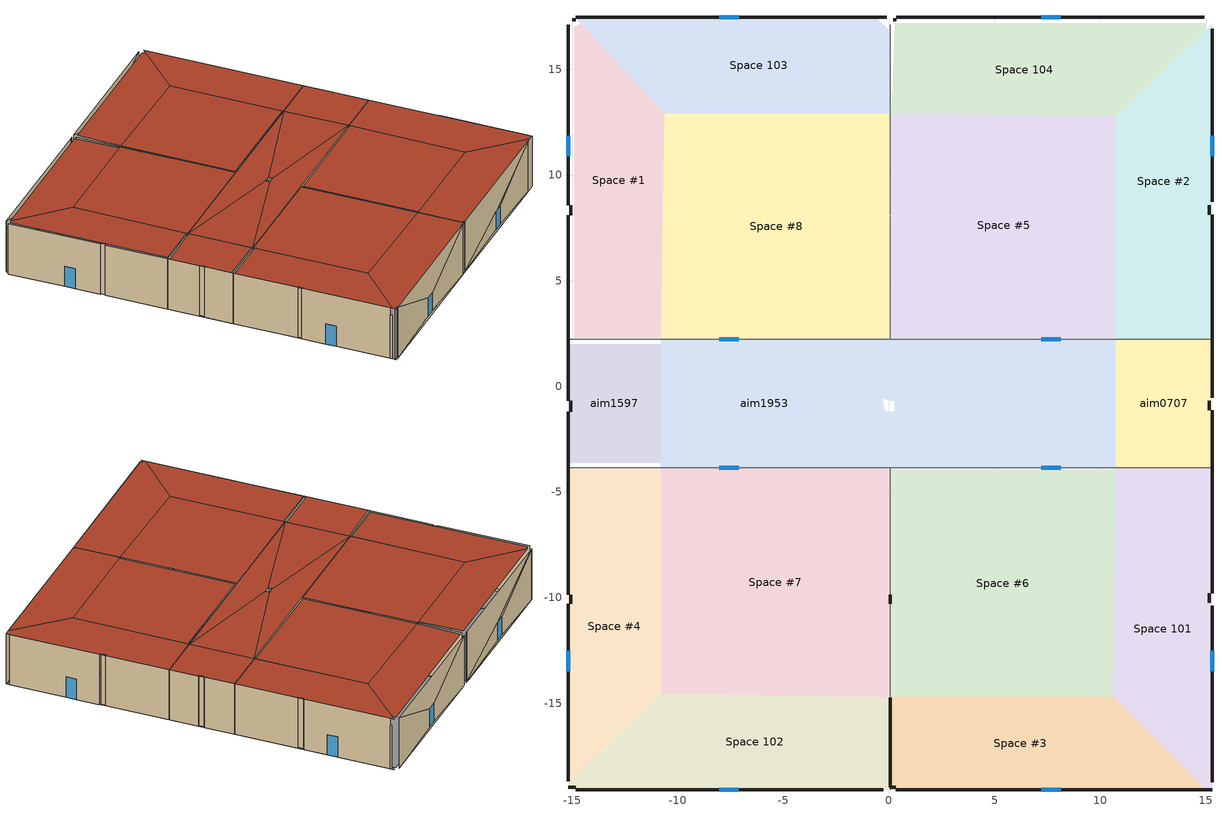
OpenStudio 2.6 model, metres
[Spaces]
Space 104
 floor ground: 14.99,17.17 14.99,16.87 10.74,12.77 0.13,12.92 0.28,17.17 z0
 wall outside: 8.13,17.47 7.21,17.47 z0.3:2.13; 15.29,16.77 15.29,16.92 / 0.35,17.35 0.2,17.35 z0:4.42; 14.93,17.47,5.12 14.93,17.47,0 8.13,17.47,0.3 8.13,17.47,2.13; 8.13,17.47,0.3 14.93,17.47,0 0.35,17.47,0 7.21,17.47,0.3; 14.93,17.47,5.12 8.13,17.47,2.13 7.21,17.47,2.13 0.35,17.47,5.12; 0.35,17.47,5.12 7.21,17.47,2.13 7.21,17.47,0.3 0.35,17.47,0
 wall to Space 103: 0.05,17.12 0.05,13.04 z0:5.12
 window: 8.13,17.47 7.21,17.47 z0.3:2.13
 roof outside: 10.83,12.86 14.93,16.81 14.93,17.11 0.35,17.11 0.2,13.01 z5.12
Space 103
 floor ground: -0.63,17.47 0.05,16.79 0.05,12.92 -10.64,12.92 -14.87,17.47 z0
 wall outside: -0.1,17.47 -0.25,17.47 z0:5.12; -7.11,17.47 -8.03,17.47 z0.3:2.13; -7.11,17.47,2.13 -0.25,17.47,0 -7.11,17.47,0.3; -7.11,17.47,0.3 -0.25,17.47,0 -14.68,17.47,0 -8.03,17.47,0.3; -0.25,17.47,5.12 -0.25,17.47,0 -7.11,17.47,2.13 -14.68,17.47,5.12; -14.68,17.47,5.12 -8.03,17.47,2.13 -8.03,17.47,0.3 -14.68,17.47,0; -14.68,17.47,5.12 -7.11,17.47,2.13 -8.03,17.47,2.13
 window: -7.11,17.47 -8.03,17.47 z0.3:2.13
 roof outside: -0.1,13.01 -0.25,17.11 -14.68,17.11 -10.58,13.01 z5.12
Space #1
 floor ground: -14.59,17.17 -10.64,12.92 -10.79,2.3 -14.89,2.3 -14.89,17.02 z0
 wall outside: -14.68,17.47 -14.83,17.47 / -15.19,8.09 -15.19,2.23 / -15.06,8.56 -15.06,8.09 z0:5.12; -15.19,11.86 -15.19,10.89 z0:2.06; -14.83,17.35 -14.98,17.35 z0:4.42; -15.19,17.12,5.12 -15.19,17.12,0 -15.19,11.86,0 -15.19,11.86,2.06 -15.19,10.89,2.06 -15.19,10.89,0 -15.19,8.56,0 -15.19,8.56,5.12
 wall to aim1597: -15.19,2.23 -10.83,2.23 z0:5.12
 window: -15.19,11.86 -15.19,10.89 z0:2.06
 roof outside: -10.73,2.38 -10.58,13.01 -14.68,17.11 -14.98,16.96 -14.98,2.38 z5.12
Space 101
 floor ground: 15.29,-3.86 15.29,-19.1 14.99,-19.1 10.59,-14.7 10.74,-3.86 z0
 wall outside: 15.29,-13.49 15.29,-12.52 z0:2.06; 15.29,-9.79 15.29,-3.86 / 14.44,-19.1 15.29,-19.1 / 15.16,-10.24 15.16,-9.79 z0:5.12; 15.29,-18.74,5.12 15.29,-18.74,0 15.29,-13.49,0 15.29,-13.49,2.06 15.29,-12.52,2.06 15.29,-12.52,0 15.29,-10.4,0 15.29,-10.4,5.12
 wall to aim0707: 15.29,-3.86 10.78,-3.86 z0:5.12
 window: 15.29,-13.49 15.29,-12.52 z0:2.06
 roof outside: 15.29,-19.1 15.29,-3.86 10.83,-3.86 10.68,-14.79 14.82,-19.1 z5.12
aim0707
 floor ground: 15.29,2.23 15.29,-3.86 10.74,-3.86 10.74,2.23 z0
 wall outside: 15.29,-3.86 15.29,-1.14 / 15.29,-0.53 15.29,2.23 / 15.16,-1.14 15.16,-0.68 z0:5.12
 wall to Space #2: 15.29,2.23 10.78,2.23 z0:5.12
 roof outside: 15.29,-3.86 15.29,2.23 10.83,2.23 10.83,-3.86 z5.12
Space #2
 floor ground: 15.29,17.16 15.29,2.23 10.74,2.23 10.74,12.77 z0
 wall outside: 15.29,2.23 15.29,8.12 / 15.16,8.12 15.16,8.57 z0:5.12; 15.29,10.89 15.29,11.86 z0:2.06; 15.29,8.73,5.12 15.29,8.73,0 15.29,10.89,0 15.29,10.89,2.06 15.29,11.86,2.06 15.29,11.86,0 15.29,16.77,0 15.29,16.77,5.12
 window: 15.29,10.89 15.29,11.86 z0:2.06
 roof outside: 15.29,2.23 15.29,17.16 10.83,12.86 10.83,2.23 z5.12
Space 102
 floor ground: -10.79,-14.55 0.05,-14.71 0.05,-19.1 -15.19,-19.1 -15.19,-18.79 z0
 wall outside: -8.03,-19.1 -7.11,-19.1 z0.3:2.13; -15.19,-18.55 -15.19,-18.7 z0:4.42; -15.19,-18.98 -14.83,-18.98 z0:5.12; -14.83,-19.1,5.12 -14.83,-19.1,0 -8.03,-19.1,0.3 -8.03,-19.1,2.13; -8.03,-19.1,0.3 -14.83,-19.1,0 -0.27,-19.1,0 -7.11,-19.1,0.3; -14.83,-19.1,5.12 -8.03,-19.1,2.13 -7.11,-19.1,2.13 -0.27,-19.1,5.12; -0.27,-19.1,5.12 -7.11,-19.1,2.13 -7.11,-19.1,0.3 -0.27,-19.1,0
 wall to Space #3: 0.05,-19.1 0.05,-14.74 z0:5.12
 window: -8.03,-19.1 -7.11,-19.1 z0.3:2.13
 roof outside: 0.05,-19.1 0.05,-14.79 -10.73,-14.64 -15.19,-18.78 -15.19,-19.1 z5.12
Space #3
 floor ground: 10.59,-14.7 14.99,-19.1 0.05,-19.1 0.05,-14.7 z0
 wall outside: 7.21,-19.1 8.13,-19.1 z0.3:2.13; 0.05,-14.74 0.05,-18.98 0.33,-18.98 z0:5.12; 7.21,-19.1,2.13 0.33,-19.1,0 7.21,-19.1,0.3; 7.21,-19.1,0.3 0.33,-19.1,0 14.44,-19.1,0 8.13,-19.1,0.3; 0.33,-19.1,5.12 0.33,-19.1,0 7.21,-19.1,2.13 14.44,-19.1,5.12; 14.44,-19.1,5.12 8.13,-19.1,2.13 8.13,-19.1,0.3 14.44,-19.1,0; 14.44,-19.1,5.12 7.21,-19.1,2.13 8.13,-19.1,2.13
 window: 7.21,-19.1 8.13,-19.1 z0.3:2.13
 roof outside: 14.82,-19.1 10.68,-14.79 0.05,-14.79 0.05,-19.1 z5.12
aim1597
 floor ground: -10.79,1.99 -10.79,-3.62 -15.19,-3.62 -15.19,1.99 z0
 wall outside: -15.19,2.23 -15.19,-0.69 / -15.19,-1.2 -15.19,-3.86 / -15.06,-0.69 -15.06,-1.2 z0:5.12
 wall to Space #4: -15.19,-3.86 -10.83,-3.86 z0:5.12
 roof outside: -10.73,-3.7 -10.73,2.07 -15.19,2.07 -15.19,-3.7 z5.12
Space #4
 floor ground: -10.79,-3.93 -10.79,-14.55 -15.19,-18.79 -15.19,-3.93 z0
 wall outside: -15.19,-3.86 -15.19,-9.87 / -15.06,-9.87 -15.06,-10.29 z0:5.12; -15.19,-12.52 -15.19,-13.49 z0:2.06; -15.19,-10.29,5.12 -15.19,-10.29,0 -15.19,-12.52,0 -15.19,-12.52,2.06 -15.19,-13.49,2.06 -15.19,-13.49,0 -15.19,-18.55,0 -15.19,-18.55,5.12
 window: -15.19,-12.52 -15.19,-13.49 z0:2.06
 roof outside: -15.19,-18.78 -10.73,-14.64 -10.73,-4.01 -15.19,-4.01 z5.12
Space #6
 floor ground: 10.74,-3.93 10.59,-14.7 0.13,-14.7 0.13,-3.93 z0
 wall outside: 0.05,-9.87 0.05,-10.29 z0:5.12
 wall to aim1953: 8.13,-3.86 7.21,-3.86 z0:2.13; 10.78,-3.86,5.12 10.78,-3.86,0 8.13,-3.86,0 8.13,-3.86,2.13 7.21,-3.86,2.13 7.21,-3.86,0 0.05,-3.86,0 0.05,-3.86,5.12
 wall to Space #7: 0.05,-3.86 0.05,-9.87 / 0.05,-9.83 0.05,-10.29 0.05,-14.74 z0:5.12
 window inside: 8.13,-3.86 7.21,-3.86 z0:2.13
 roof outside: 10.68,-14.79 10.83,-4.01 0.2,-4.01 0.2,-14.79 z5.12
aim1953
 floor ground: 0.28,-1.19 10.74,-3.86 -10.79,-3.86 -0.18,-1.19 z0; 10.74,2.23 10.74,-3.86 0.28,-1.19 0.28,-0.74 z0; -10.79,2.23 -0.33,-0.59 -0.18,-1.19 -10.79,-3.86 z0; 10.74,2.23 0.28,-0.74 -0.33,-0.59 -10.79,2.23 z0
 wall to Space #7: -8.03,-3.86 -7.11,-3.86 z0:2.13; -10.83,-3.86,5.12 -10.83,-3.86,0 -8.03,-3.86,0 -8.03,-3.86,2.13 -7.11,-3.86,2.13 -7.11,-3.86,0 0.05,-3.86,0 0.05,-3.86,5.12
 wall to Space #5: 8.13,2.23 7.21,2.23 z0:2.13; 10.78,2.23,5.12 10.78,2.23,0 8.13,2.23,0 8.13,2.23,2.13 7.21,2.23,2.13 7.21,2.23,0 0.05,2.23,0 0.05,2.23,5.12
 wall to Space #8: -7.11,2.23 -8.03,2.23 z0:2.13; 0.05,2.23,5.12 0.05,2.23,0 -7.11,2.23,0 -7.11,2.23,2.13 -8.03,2.23,2.13 -8.03,2.23,0 -10.83,2.23,0 -10.83,2.23,5.12
 window inside: -8.03,-3.86 -7.11,-3.86 / 8.13,2.23 7.21,2.23 / -7.11,2.23 -8.03,2.23 z0:2.13
 roof outside: 10.83,-3.86 10.83,2.23 0.35,-0.66 0.35,-1.12 z5.12; 0.35,-0.66 10.83,2.23 -10.73,2.23 -0.25,-0.66 z5.12; 10.83,-3.86 0.35,-1.12 -0.25,-1.12 -10.73,-3.86 z5.12; -10.73,-3.86 -0.25,-1.12 -0.25,-0.66 -10.73,2.23 z5.12
Space #7
 floor ground: 0.05,-3.86 0.05,-14.71 -10.79,-14.55 -10.79,-3.86 z0
 wall outside: 0.05,-10.29 0.05,-9.87 z0:5.12
 roof outside: 0.05,-14.79 0.05,-3.86 -10.73,-3.86 -10.73,-14.64 z5.12
Space #5
 floor ground: 0.13,12.92 10.74,12.77 10.74,2.3 0.13,2.3 z0
 wall to Space #8: 0.05,13.04 0.05,8.56 0.05,8.1 / 0.05,8.05 0.05,2.23 z0:5.12
 roof outside: 10.83,2.38 10.83,12.86 0.2,13.01 0.2,2.38 z5.12
Space #8
 floor ground: 0.05,12.92 0.05,2.23 -10.8,2.23 -10.64,12.92 z0
 roof outside: 0.05,2.23 0.05,13.01 -10.58,13.01 -10.73,2.23 z5.12
shading: 0.28,8.56 0.28,8.1 0.16,8.1 0.16,8.56 z0; 0.28,8.1 0.28,8.56 0.16,8.56 0.16,8.1 z4.57; 0.28,-9.83 0.28,-10.29 0.16,-10.29 0.16,-9.83 z0; 0.28,-10.29 0.28,-9.83 0.16,-9.83 0.16,-10.29 z4.57; -14.83,-9.83 -14.83,-10.29 -14.95,-10.29 -14.95,-9.83 z0; -14.83,-10.29 -14.83,-9.83 -14.95,-9.83 -14.95,-10.29 z4.57; -14.83,-0.69 -14.83,-1.14 -14.95,-1.14 -14.95,-0.69 z0; -14.83,-1.14 -14.83,-0.69 -14.95,-0.69 -14.95,-1.14 z4.57; -14.83,8.56 -14.83,8.1 -14.95,8.1 -14.95,8.56 z0; -14.83,8.1 -14.83,8.56 -14.95,8.56 -14.95,8.1 z4.57; 0.28,-0.69 0.28,-1.14 -0.18,-1.14 -0.18,-0.69 z2.34
[Building]
Project Name
[ThermalZone] Use Ideal Air Loads=No
Zone Zone 1; Zone Zone 2; Zone Zone 3; Zone Zone 4; Zone Default; ThermalZone #1; ThermalZone #2
[Sizing:Zone] Zone Cooling Design Supply Air Temperature Input Method=SupplyAirTemperature; Zone Cooling Design Supply Air Temperature {C}=14; Zone Cooling Design Supply Air Temperature Difference {deltaC}=11.11; Zone Heating Design Supply Air Temperature Input Method=SupplyAirTemperature; Zone Heating Design Supply Air Temperature {C}=40; Zone Heating Design Supply Air Temperature Difference {deltaC}=11.11; Zone Cooling Design Supply Air Humidity Ratio {kg-H2O/kg-air}=0.0085; Zone Heating Design Supply Air Humidity Ratio {kg-H2O/kg-air}=0.008; Cooling Design Air Flow Method=DesignDay; Heating Design Air Flow Method=DesignDay; Account for Dedicated Outdoor Air System=No; Dedicated Outdoor Air System Control Strategy=NeutralSupplyAir; Dedicated Outdoor Air Low Setpoint Temperature for Design {C}=autosize; Dedicated Outdoor Air High Setpoint Temperature for Design {C}=autosize
Zone Zone 1; Zone Zone 2; Zone Zone 3; Zone Zone 4; Zone Default; ThermalZone #1; ThermalZone #2
[Space]
Name | Space Type | Thermal Zone
Space 104; Space #2; Space #5 | OfficeEnclosed | Zone Zone 4
Space 103; Space #1; Space #8 | OfficeEnclosed | Zone Zone 3
Space 101; Space #3; Space #6 | OfficeEnclosed | Zone Zone 1
aim0707 |  | Zone Default
Space 102; Space #4; Space #7 | OfficeEnclosed | Zone Zone 2
aim1597 |  | ThermalZone #1
aim1953 |  | ThermalZone #2
[SpaceType]
OfficeEnclosed
